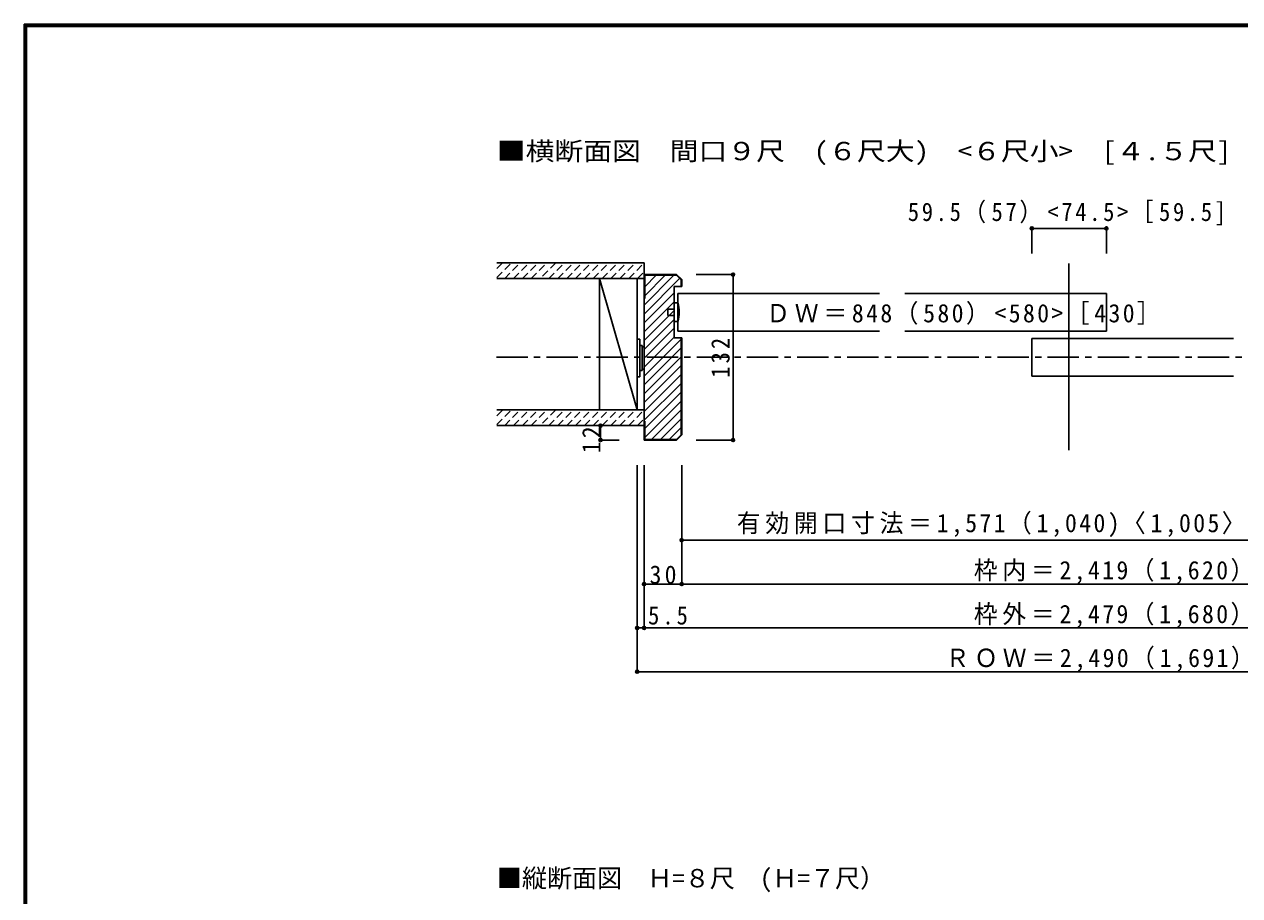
# Model space of a CAD drawing. Units: millimetres at full size, sheet at 1:5; details may follow other scales. Extents: x -973 to 977, y -718 to 696.
# Drawn here: x -973 to -3, y 0 to 696 of the extents above; entities that cross this region are included whole.
import ezdxf
from ezdxf.enums import TextEntityAlignment as Align

# ---------------------------------------------------------------- set-up
doc = ezdxf.new("R2010")
doc.units = ezdxf.units.MM
doc.header["$LTSCALE"] = 5
doc.header["$PDMODE"] = 32
doc.header["$PDSIZE"] = 2.5
doc.linetypes.add('CHAIN1', pattern=[8, 5, -1, 1, -1])
doc.linetypes.add('DASHED1', pattern=[1.8, 1.2, -0.6])
for name, color, linetype in [('0-1_通り芯', 4, 'CHAIN1'), ('0-4_枠', 3, 'Continuous'), ('0-6_扉', 6, 'Continuous'), ('0-A_文字', 4, 'Continuous'), ('0-B_寸法', 7, 'Continuous'), ('F-1_枠', 6, 'Continuous')]:
    doc.layers.add(name, color=color, linetype=linetype)
doc.styles.add('ＭＳ ゴシック', font='')
doc.styles.get('ＭＳ ゴシック').set_extended_font_data('MS Gothic')

msp = doc.modelspace()

# ---------------------------------------------------------------- linework, layer by layer
at = {"layer": '0-1_通り芯'}
msp.add_line((-596.538, 430), (599.844, 430), dxfattribs=at)
at = {"layer": '0-4_枠'}
msp.add_line((-139.656, 356), (-139.656, 505), dxfattribs=at)
at = {"layer": '0-6_扉'}
for p, q in [((-451.656, 481), (-290.656, 481)), ((-270.656, 481), (-109.656, 481)), ((-109.656, 481), (-109.656, 451)), ((-451.656, 451), (-290.656, 451)), ((-270.656, 451), (-109.656, 451)), ((-169.156, 445), (-8.156, 445))]:
    msp.add_line(p, q, dxfattribs=at)
msp.add_lwpolyline([(-169.156, 445), (-169.156, 415), (-8.156, 415)], dxfattribs=at)
at = {"layer": '0-A_文字', "color": 2}
for p, q in [((-478.656, 505.5), (-596.156, 505.5)), ((-478.656, 493), (-596.156, 493)), ((-478.656, 388), (-596.156, 388)), ((-478.656, 375.5), (-596.156, 375.5))]:
    msp.add_line(p, q, dxfattribs=at)
at = {"layer": '0-A_文字', "linetype": 'DASHED1'}
for p, q in [((-596.156, 500.913), (-591.569, 505.5)), ((-596.156, 493.842), (-584.498, 505.5)), ((-589.927, 493), (-577.427, 505.5)), ((-582.856, 493), (-570.356, 505.5)), ((-575.784, 493), (-563.284, 505.5)), ((-568.713, 493), (-556.213, 505.5)), ((-549.142, 505.5), (-561.642, 493)), ((-554.571, 493), (-542.071, 505.5)), ((-547.5, 493), (-535, 505.5)), ((-540.429, 493), (-527.929, 505.5)), ((-533.358, 493), (-520.858, 505.5)), ((-526.287, 493), (-513.787, 505.5)), ((-519.216, 493), (-506.716, 505.5)), ((-512.145, 493), (-499.645, 505.5)), ((-505.074, 493), (-492.574, 505.5)), ((-498.003, 493), (-485.503, 505.5)), ((-490.932, 493), (-478.656, 505.276)), ((-483.861, 493), (-478.656, 498.205)), ((-596.156, 383.413), (-591.569, 388)), ((-596.156, 376.342), (-584.498, 388)), ((-589.927, 375.5), (-577.427, 388)), ((-582.856, 375.5), (-570.356, 388)), ((-575.784, 375.5), (-563.284, 388)), ((-568.713, 375.5), (-556.213, 388)), ((-549.142, 388), (-561.642, 375.5)), ((-554.571, 375.5), (-542.071, 388)), ((-547.5, 375.5), (-535, 388)), ((-540.429, 375.5), (-527.929, 388)), ((-533.358, 375.5), (-520.858, 388)), ((-526.287, 375.5), (-513.787, 388)), ((-519.216, 375.5), (-506.716, 388)), ((-512.145, 375.5), (-499.645, 388)), ((-505.074, 375.5), (-492.574, 388)), ((-498.003, 375.5), (-485.503, 388)), ((-490.932, 375.5), (-478.656, 387.776)), ((-483.861, 375.5), (-478.656, 380.705))]:
    msp.add_line(p, q, dxfattribs=at)
at = {"layer": '0-A_文字', "color": 3}
for p, q in [((-478.656, 505.5), (-478.656, 364)), ((-478.656, 496), (-452.656, 496)), ((-478.156, 495.5), (-452.863, 495.5)), ((-452.863, 495.5), (-449.156, 491.793)), ((-452.656, 496), (-448.656, 492)), ((-454.656, 486.5), (-454.656, 445.5)), ((-448.656, 486.5), (-454.656, 486.5)), ((-449.156, 486.5), (-449.156, 491.793)), ((-448.656, 486.5), (-448.656, 492)), ((-454.656, 445.5), (-448.656, 445.5)), ((-449.156, 368.207), (-449.156, 445.5)), ((-448.656, 368), (-448.656, 445.5)), ((-478.156, 379), (-478.656, 379)), ((-478.156, 379), (-478.156, 364.5)), ((-478.656, 364), (-452.656, 364)), ((-452.863, 364.5), (-478.156, 364.5)), ((-452.863, 364.5), (-449.156, 368.207)), ((-452.656, 364), (-448.656, 368))]:
    msp.add_line(p, q, dxfattribs=at)
at = {"layer": '0-A_文字'}
for p, q in [((-478.656, 471.635), (-454.791, 495.5)), ((-478.156, 479.206), (-461.862, 495.5)), ((-478.156, 486.277), (-468.933, 495.5)), ((-407.672, 496), (-437.118, 496)), ((-407.672, 364), (-407.672, 496)), ((-478.656, 464.564), (-450.291, 492.928)), ((-478.656, 457.493), (-454.656, 481.493)), ((-478.656, 450.422), (-454.656, 474.422)), ((-478.656, 443.351), (-454.656, 467.351)), ((-478.656, 436.28), (-454.656, 460.28)), ((-478.656, 429.209), (-454.656, 453.209)), ((-478.656, 422.138), (-454.656, 446.138)), ((-478.656, 415.067), (-449.156, 444.567)), ((-478.656, 407.995), (-449.156, 437.496)), ((-478.656, 400.924), (-449.156, 430.424)), ((-478.656, 393.853), (-449.156, 423.353)), ((-478.656, 386.782), (-449.156, 416.282)), ((-478.656, 379.711), (-449.156, 409.211)), ((-478.156, 373.14), (-449.156, 402.14)), ((-478.156, 366.069), (-449.156, 395.069)), ((-472.654, 364.5), (-449.156, 387.998)), ((-465.583, 364.5), (-449.156, 380.927)), ((-513.443, 375.5), (-498.434, 375.5)), ((-513.443, 375.5), (-513.443, 364)), ((-458.512, 364.5), (-449.156, 373.856)), ((-513.443, 364), (-498.434, 364)), ((-407.672, 364), (-437.118, 364))]:
    msp.add_line(p, q, dxfattribs=at)
at = {"layer": '0-A_文字', "color": 7}
for p, q in [((-514.156, 493), (-514.156, 388)), ((-514.156, 493), (-484.156, 388)), ((-484.156, 493), (-484.156, 388)), ((-459.656, 468.5), (-454.656, 468.5)), ((-459.656, 463.5), (-459.656, 468.5)), ((-454.656, 473.5), (-454.656, 458.5)), ((-451.656, 473.5), (-454.656, 473.5)), ((-454.656, 463.5), (-459.656, 463.5)), ((-454.656, 458.5), (-451.656, 458.5)), ((-484.156, 444.5), (-484.156, 414.5)), ((-484.156, 444.5), (-482.156, 444.5)), ((-482.156, 414.5), (-482.156, 444.5)), ((-482.156, 439.5), (-480.156, 439.5)), ((-480.156, 419.5), (-480.156, 439.5)), ((-478.656, 438.5), (-480.156, 438.5)), ((-478.656, 421), (-478.656, 439)), ((-482.156, 419.5), (-480.156, 419.5)), ((-480.156, 420.5), (-478.656, 420.5)), ((-484.156, 414.5), (-482.156, 414.5))]:
    msp.add_line(p, q, dxfattribs=at)
at = {"layer": '0-A_文字', "color": 6}
msp.add_line((-451.656, 481), (-451.656, 451), dxfattribs=at)
at = {"layer": '0-A_文字', "color": 3}
msp.add_lwpolyline([(-478.156, 495.5), (-478.156, 477), (-478.656, 477)], dxfattribs=at)
at = {"layer": '0-A_文字', "color": 7}
msp.add_arc((-479.281, 466), 28.625, 344.81071, 15.18929, dxfattribs=at)
for p in [(-407.672, 496), (-513.443, 375.5), (-513.443, 364), (-407.672, 364)]:
    msp.add_point(p, dxfattribs=at)
at = {"layer": '0-B_寸法', "color": 4}
for p, q in [((-169.156, 532.917), (-109.656, 532.917)), ((-169.156, 532.917), (-169.156, 512.917)), ((-109.656, 532.917), (-109.656, 512.917)), ((-484.156, 179), (-484.156, 344)), ((-478.656, 214), (-478.656, 344)), ((-448.656, 249), (-448.656, 344)), ((-448.656, 284), (109.344, 284)), ((482.344, 249), (-478.656, 249)), ((-484.156, 214), (-478.656, 214)), ((-478.656, 214), (482.344, 214)), ((487.844, 179), (-484.156, 179))]:
    msp.add_line(p, q, dxfattribs=at)
at = {"layer": '0-B_寸法'}
for p in [(-169.156, 532.917), (-109.656, 532.917), (-448.656, 284), (-478.656, 249), (-448.656, 249), (-484.156, 214), (-478.656, 214), (-484.156, 179)]:
    msp.add_point(p, dxfattribs=at)
at = {"layer": 'F-1_枠'}
for p, q in [((-973.347, 695.833), (-973.347, -700.833)), ((-973.347, 695.833), (976.653, 695.833)), ((-973.347, 695), (976.653, 695)), ((-973.347, 694.167), (976.653, 694.167)), ((-972.514, 695.833), (-972.514, -700.833)), ((-971.68, 695.833), (-971.68, -700.833))]:
    msp.add_line(p, q, dxfattribs=at)

# ---------------------------------------------------------------- texts
at = {"layer": '0-A_文字', "color": 7, "style": 'ＭＳ ゴシック', "width": 1.15}
msp.add_text('■横断面図\u3000間口９尺\u3000(６尺大)\u3000<６尺小>\u3000[４.５尺]', height=14.66, dxfattribs=at).set_placement((-596.156, 582.917), align=Align.BOTTOM_LEFT)
at = {"layer": '0-A_文字', "color": 7, "style": 'ＭＳ ゴシック'}
msp.add_text('■縦断面図\u3000Ｈ=８尺\u3000(Ｈ=７尺）', height=14.66, dxfattribs=at).set_placement((-596.156, 2.5), align=Align.BOTTOM_LEFT)
at = {"layer": '0-A_文字', "color": 7, "insert": (-381.178, 456), "char_height": 14.66, "attachment_point": 7, "style": 'ＭＳ ゴシック'}
msp.add_mtext('\\T1.2;\\W0.95;ＤＷ＝848（580）<580>［430］', dxfattribs=at)
at = {"layer": '0-A_文字', "color": 7, "char_height": 14.66, "attachment_point": 7, "rotation": 90, "style": 'ＭＳ ゴシック'}
for s, insert in [('\\T1.27;\\W0.9;132', (-410.172, 413.75)), ('\\T1.27;\\W0.95;12', (-513.443, 353.375))]:
    msp.add_mtext(s, dxfattribs=dict(at, insert=insert))
at = {"layer": '0-B_寸法', "char_height": 14.66, "attachment_point": 7, "style": 'ＭＳ ゴシック'}
for s, insert in [('\\T1.24;\\W0.9;59.5（57）<74.5>［59.5]', (-268.156, 535.417)), ('\\T1.2;\\W0.95;有効開口寸法＝1,571（1,040)〈1,005〉[735］', (-404.656, 286.5)), ('\\T1.27;\\W0.95;30', (-474.281, 249)), ('\\T1.2;\\W0.95;枠内＝2,419（1,620）〈1,585〉［1,165］', (-215.476, 249)), ('\\T1.2;\\W0.95;枠外＝2,479（1,680）〈1,645〉［1,225］', (-215.476, 214)), ('\\T1.27;\\W0.9;5.5', (-475.472, 216.5)), ('\\T1.2;\\W0.95;ＲＯＷ＝2,490（1,691）〈1,656〉［1,236］', (-237.976, 179))]:
    msp.add_mtext(s, dxfattribs=dict(at, insert=insert))

doc.saveas('drawing.dxf')
